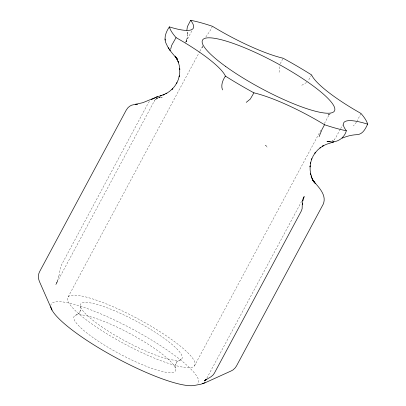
<?xml version="1.0" encoding="UTF-8"?>
<svg xmlns="http://www.w3.org/2000/svg" width="406" height="406" viewBox="0 0 406 406"><rect width="100%" height="100%" fill="white"/><g stroke="black" fill="none" stroke-linecap="round" stroke-linejoin="round"><path stroke-width="0.3" stroke-dasharray="2.03 1.52" d="M279.095 72.334L279.795 65.168M202.579 46.325L202.548 47.796L202.391 45.376M186.755 39.626L186.115 41.574L187.247 37.606L187.064 38.656L187.501 34.688L187.511 35.916L186.938 30.724M280.257 63.757L283.089 58.21M186.41 40.686L185.613 42.569L186.268 41.179L185.811 42.112M57.129 281.952L56.094 284.159L57.748 280.155L57.474 280.932L59.048 275.496L58.865 276.283L60.56 267.397L61.565 264.758L148.312 102.967L149.611 101.119M356.798 121.627L360.949 113.431M185.872 42.031L191.987 30.602M56.495 283.297L55.845 284.515L154.432 100.789L154.173 101.16L156.417 98.77L155.254 99.769L158.147 97.816L156.452 98.678L159.944 97.455L157.904 97.882L160.69 97.526L160.238 97.531L162.212 97.755L158.68 97.384M212.465 26.309L210.003 30.907L205.675 37.256M68.147 296.928L199.574 51.811M199.874 51.257L203.152 45.142M311.59 74.932L307.971 81.18M194.459 365.882A72.004 14.23 28.2 0 0 107.631 304.429A72.004 14.23 28.2 0 0 91.817 323.902A72.004 14.23 28.2 0 0 194.459 365.882L320.821 130.214M324.399 123.546L329.464 114.096L328.352 114.984L330.423 113.766M340.335 129.164L335.539 138.045L334.153 139.684L334.529 139.334L331.966 141.049L332.433 140.882M340.629 128.621L342.679 124.799M206.801 378.214L302.11 200.452M356.468 122.165L353.377 125.956M155.254 99.769L155.574 99.49M306.621 82.484L301.47 85.463M328.352 114.984L330.535 113.69M75.501 315.269L79.378 313.036L78.668 313.94L80.865 309.844L80.682 311.026L80.383 306.048M181.137 359.493L176.64 362.056L177.351 361.152L175.153 365.248L175.336 364.065L175.686 369.734M156.224 97.587L158.066 97.435M187.136 32.15L187.704 34.063M50.745 305.723A83.479 16.499 28.2 0 1 131.016 328.347A83.479 16.499 28.2 0 1 197.798 383.817M266.072 145.881L265.478 145.175L267.138 147.155L266.072 145.881M94.588 338.685A57.515 11.368 28.2 0 0 175.387 370.896A57.515 11.368 28.2 0 0 104.169 321.481A57.515 11.368 28.2 0 0 94.588 338.685M101.175 326.404A57.515 11.368 28.2 0 0 181.974 358.615A57.515 11.368 28.2 0 0 110.757 309.194A57.515 11.368 28.2 0 0 101.175 326.404"/><path stroke-width="0.61" d="M186.872 30.247L187.369 26.684L190.642 20.3A112.163 22.173 28.2 0 1 212.465 26.309A71.715 14.174 28.2 0 0 283.089 58.21A112.163 22.173 28.2 0 1 311.59 74.932A71.715 14.174 28.2 0 0 360.949 113.431A112.163 22.173 28.2 0 1 367.628 124.15C365.496 128.773 362.685 134.553 356.772 134.685C351.733 134.878 346.81 136.213 342.172 138.157M170.596 49.415L171.687 45.315L176.057 37.616A112.163 22.173 28.2 0 1 169.378 26.897A71.715 14.174 28.2 0 0 190.642 20.3M319.126 136.583L322.07 129.336L324.541 124.738A112.163 22.173 28.2 0 0 346.364 130.747A71.715 14.174 28.2 0 1 367.628 124.15M169.383 26.903C165.821 32.038 163.217 38.798 166.688 44.685C169.175 50.552 173.966 54.84 177.691 59.849L175.23 56.079L177.452 59.971L176.965 58.906M176.057 37.616A71.715 14.174 28.2 0 1 225.416 76.115C222.757 80.119 220.651 85.123 222.493 89.904M324.541 124.738A71.715 14.174 28.2 0 0 253.917 92.837L250.289 99.079L246.234 102.358M303.003 198.778L304.195 196.55L302.739 200.671L302.917 199.65L302.313 204.705L302.303 203.467L302.125 208.775L301.125 211.394L214.368 373.195C212.389 376.966 208.034 378.052 204.928 380.584L205.862 379.914L204.654 380.919L206.015 379.706L205.197 380.442M346.364 130.747C344.141 138.877 335.66 143.714 327.596 141.329L330.058 141.653L326.972 141.339L329.936 141.506M205.543 380.128L206.177 379.407L204.837 380.889L206.162 379.305M320.293 147.718L317.578 150.088L314.868 153.235L315.391 152.453L313.173 155.94L311.493 159.715L311.762 158.797L310.372 163.719L310.641 162.791L310.093 166.952L310.103 165.871L310.138 170.114L310.757 174.402L310.494 173.118L311.671 177.341L311.108 175.864L312.818 179.944L311.935 178.27L314.137 182.127L312.904 180.239L315.543 183.801L312.874 180.376M320.745 147.322L319.948 147.987L323.511 145.663L322.425 146.19L326.317 144.343L333.26 142.07M151.331 99.602L155.082 97.917M161.624 95.567L157.376 96.709L142.816 102.698L131.666 105.169L129.6 106.291L127.89 107.798L126.256 110.077L39.509 271.863C37.956 274.862 38.179 278.45 39.433 281.515L51.978 310.022M50.801 306.809A83.479 16.499 28.2 0 0 114.253 356.788A83.479 16.499 28.2 0 0 194.804 385.36L201.051 384.183L206.299 382.244L231.131 370.952L233.044 369.902L235.11 367.958L236.424 366.09L323.181 204.284C327.2 195.027 318.309 186.902 312.98 180.497M157.376 96.709L155.615 97.415M332.255 142.465L333.965 141.79M202.416 383.761L205.066 382.751M161.096 95.674L160.05 95.887L164.212 94.537L162.958 95.009L166.866 93.152L165.912 93.756L169.49 91.426L172.651 88.665L171.997 89.386L174.707 86.234L176.92 82.748L176.529 83.595L178.209 79.825L179.33 75.826L179.188 76.82L179.736 72.669L179.701 68.406L179.822 69.588L179.208 65.32L178.021 61.073L178.442 62.478L176.935 58.88M175.717 57.175L175.087 56.338L177.691 59.849M168.267 47.695L168.982 48.796M169.556 49.684L170.256 50.76M165.029 39.012L165.206 40.087M253.917 92.837A112.163 22.173 28.2 0 1 225.416 76.115M136.533 104.266L135.68 104.215L137.345 104.352L136.533 104.266M225.68 66.462A74.871 14.799 28.2 0 0 333.808 111.757A74.871 14.799 28.2 0 0 246.021 48.355A74.871 14.799 28.2 0 0 225.68 66.462"/></g></svg>
